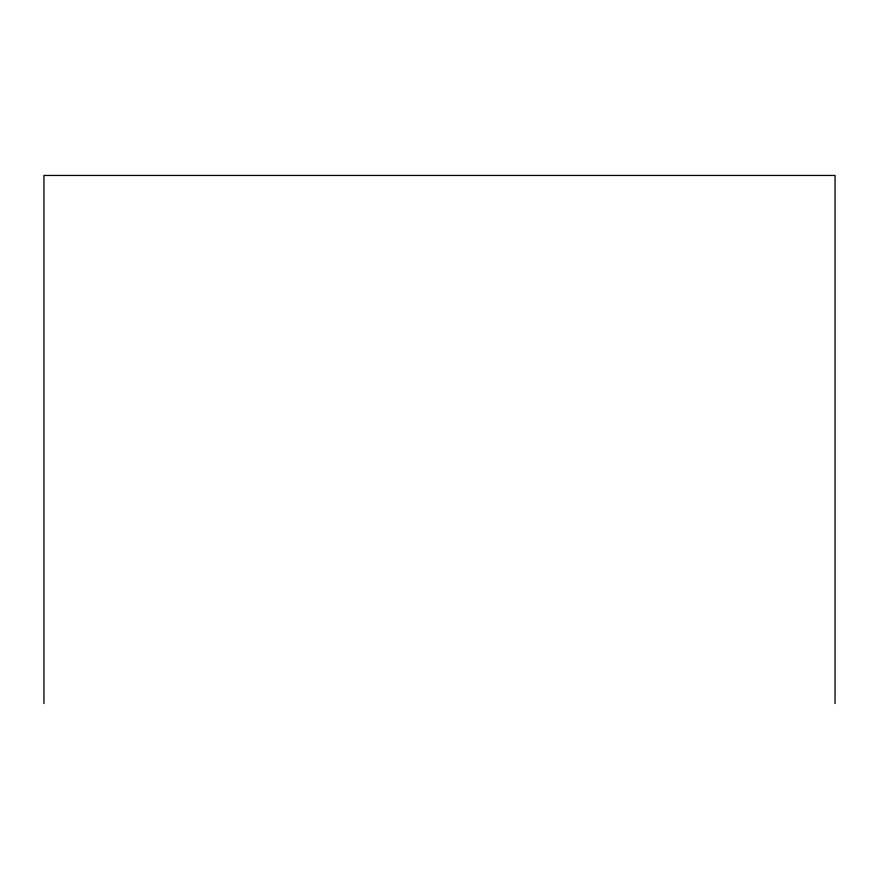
<?xml version="1.0" encoding="UTF-8"?>
<svg xmlns="http://www.w3.org/2000/svg" width="879" height="879" viewBox="0 0 879 879"><rect width="100%" height="100%" fill="white"/><g stroke="black" fill="none" stroke-linecap="round" stroke-linejoin="round"><path stroke-width="1.32" d="M835.05 703.552L835.05 175.448L43.95 175.448L43.95 703.552"/></g></svg>
